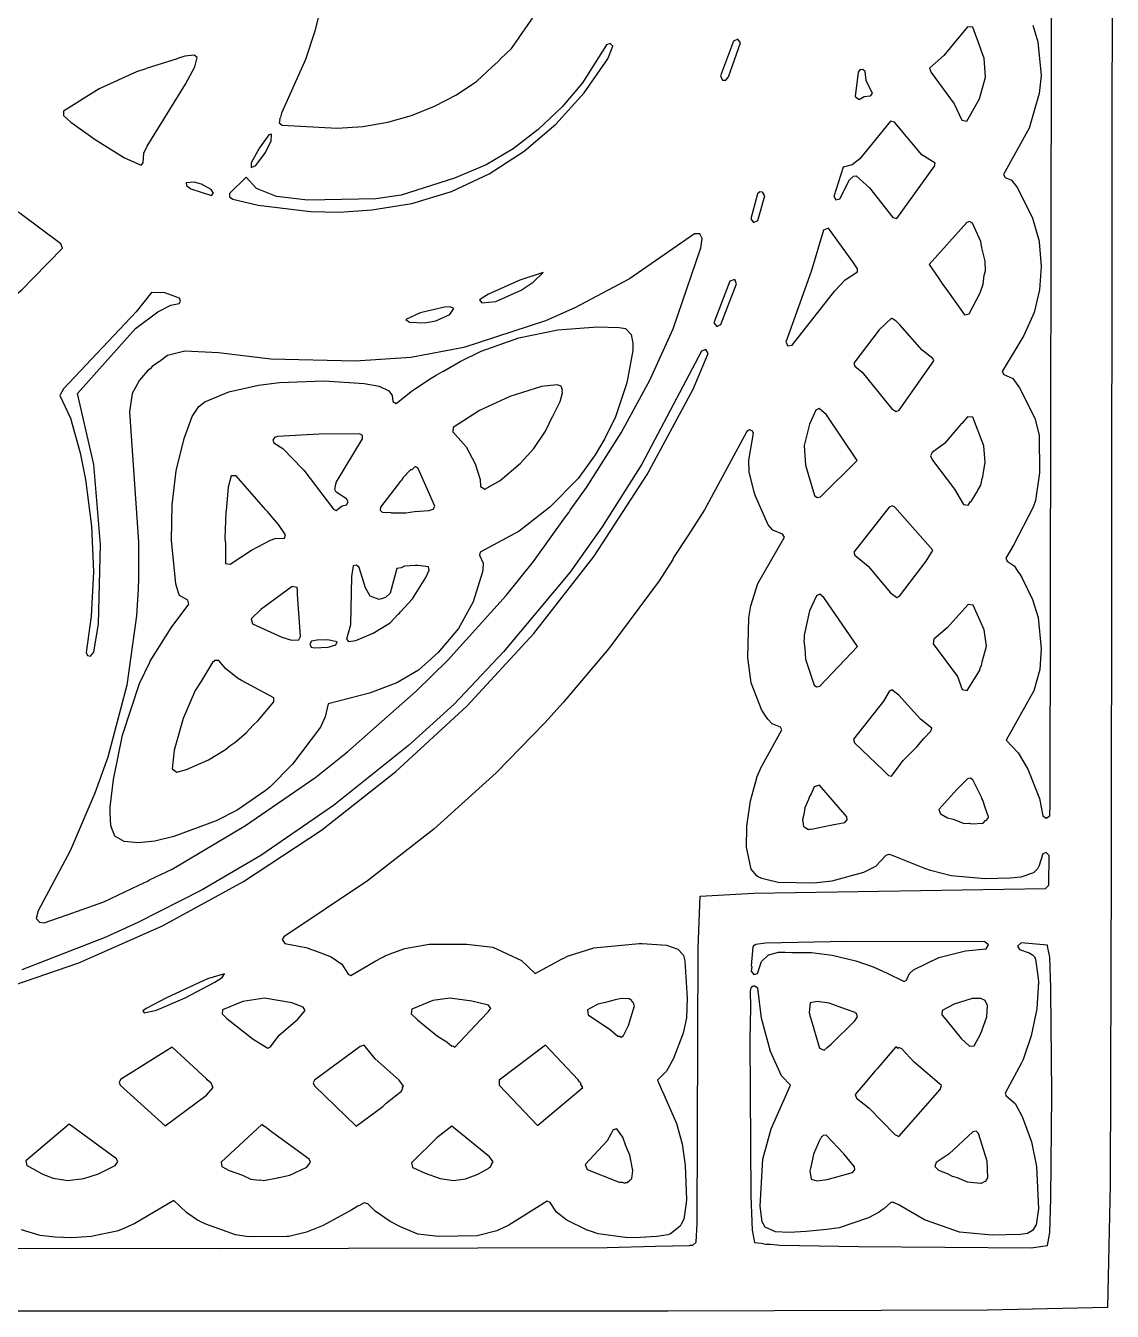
# Model space of a CAD drawing. Header units: millimetres. Extents: x 0 to 300, y 0 to 300.
# Drawn here: x 184.4 to 299.7, y 0 to 136.5 of the extents above; entities that cross this region are included whole.
import ezdxf

# ---------------------------------------------------------------- set-up
doc = ezdxf.new("R2010")
doc.units = ezdxf.units.MM
doc.layers.add('CUT', color=7, linetype='CONTINUOUS')

msp = doc.modelspace()

# ---------------------------------------------------------------- linework, layer by layer
at = {"layer": 'CUT'}
for points in [[(299.6999, 149.7), (299.5798, 47.2386), (299.4598, 13.4155), (299.1841, 0.4014), (286.4388, 0.1201), (252.5525, 0), (86.7342, 0), (8.9304, 0.2223), (4.9009, 0.3112), (4.1405, 0.328), (3.8367, 0.3347), (0.8013, 0.4017), (0.6602, 0.577), (0.3902, 47.3575), (0.3001, 149.7596)], [(291.2757, 136.5262), (291.8063, 134.7421), (292.1361, 131.1748), (292.1361, 131.1721), (292.1361, 131.171), (292.1361, 131.1703), (292.1361, 131.1698), (291.9487, 129.2627), (290.8673, 125.5986), (288.1523, 120.6704), (288.3285, 120.3577), (289.0081, 120.0512), (289.658, 119.2515), (291.2472, 116.0244), (291.9378, 113.5917), (291.9409, 113.5795), (291.9446, 113.5651), (291.9546, 113.5262), (291.9563, 113.5199), (292.1665, 110.9088), (291.9805, 108.4116), (291.3966, 106.0324), (290.3053, 103.5816), (288.0183, 99.7459), (288.2038, 99.4259), (289.1336, 99.0079), (289.8629, 98.0249), (291.4626, 94.793), (291.9529, 92.9881), (291.9858, 88.9941), (291.5435, 86.0634), (291.3204, 85.3621), (289.2113, 81.3132), (288.3945, 79.9261), (288.5286, 79.6195), (289.2701, 79.1172), (289.6774, 78.526), (289.8499, 78.2755), (289.8837, 78.2264), (290.1523, 77.8364), (291.2467, 75.5691), (291.8355, 73.644), (292.1666, 70.3068), (292.0103, 68.1345), (291.3759, 65.8697), (288.4199, 60.6369), (289.7137, 59.2923), (290.7276, 57.5489), (291.9739, 54.4245), (292.3201, 52.5973), (292.6921, 52.3296), (293.0612, 52.6015), (293.098, 53.8458), (293.1763, 95.6942), (293.218, 111.6744), (293.2127, 115.1047), (293.2781, 150.0297)], [(216.0809, 140.079), (215.0602, 135.8759), (214.066, 132.8908), (211.5317, 127.1818), (211.4245, 126.768), (211.3221, 126.5578), (211.3557, 126.5027), (211.2634, 126.1465), (211.587, 125.9019), (217.4436, 125.601), (220.1536, 125.7774), (222.8128, 126.2307), (225.3321, 126.9337), (227.7749, 127.9142), (230.0963, 129.1322), (232.2658, 130.5858), (233.8772, 132.1024), (234.5041, 132.6427), (234.7574, 132.9309), (235.9295, 134.034), (236.6759, 135.1136), (236.7029, 135.1443), (236.82, 135.3219), (238.5803, 137.8679)], [(180.8083, 33.8497), (190.005, 36.9967), (198.9015, 40.9222), (207.4984, 45.6266), (215.7665, 51.0803), (223.6752, 57.2831), (231.1948, 64.2351), (238.3048, 71.9426), (244.7167, 80.1502), (250.351, 88.8386), (255.2052, 97.885), (256.8098, 101.6664), (256.5501, 102.0792), (256.091, 101.9148), (249.7636, 89.9343), (245.5503, 83.2531), (242.1449, 78.4332), (235.0892, 69.9966), (229.8584, 64.4354), (225.0171, 60.0451), (217.0481, 53.7001), (209.3178, 48.377), (203.0952, 44.7401), (196.2858, 41.2605), (192.8858, 39.7256), (183.9745, 36.2335)], [(86.1655, 6.6919), (204.9216, 6.6619), (246.0942, 6.782), (251.2369, 6.9205), (254.8289, 6.9887), (254.8628, 7.0182), (255.2006, 7.0273), (255.5311, 7.3468), (255.6431, 9.3158), (255.733, 38.5693), (255.9684, 44.0787), (261.6686, 44.387), (292.6274, 44.8936), (292.9544, 45.2332), (293.0007, 48.3933), (292.6959, 48.7046), (292.316, 48.5693), (291.8943, 47.2165), (291.8807, 47.1914), (291.8644, 47.1613), (291.8437, 47.1228), (291.7549, 46.9582), (291.3856, 46.5611), (291.3635, 46.5489), (291.361, 46.5476), (291.3563, 46.545), (291.3457, 46.5391), (289.9769, 46.077), (288.8712, 45.9785), (286.1777, 45.8891), (282.602, 46.2249), (280.4074, 46.7766), (279.7987, 47.013), (276.1068, 48.4861), (276.0759, 48.4588), (275.9711, 48.4995), (275.6621, 48.3842), (274.5743, 47.2134), (273.3107, 46.5654), (269.9524, 45.6552), (268.0383, 45.4404), (264.2521, 45.5279), (262.9343, 45.8177), (262.5198, 45.9295), (262.1156, 46.1224), (261.9869, 46.2163), (261.3596, 46.9292), (260.895, 49.2562), (260.9259, 51.4124), (260.926, 51.418), (260.9264, 51.4337), (260.9267, 51.4452), (260.9282, 51.509), (261.2925, 54.1968), (261.9689, 56.6088), (261.9925, 56.6803), (262.5195, 57.8856), (262.5347, 57.9187), (264.6301, 61.7133), (264.477, 62.0159), (263.5948, 62.3742), (263.1497, 62.8447), (262.8169, 63.3079), (262.4818, 63.8725), (261.3823, 66.7259), (261.0163, 69.3634), (261.1354, 73.6017), (261.3265, 74.8888), (262.0928, 77.2648), (264.9046, 82.1601), (264.7069, 82.5057), (263.6789, 82.9069), (263.1839, 83.4935), (261.8286, 86.5185), (261.6832, 86.9592), (261.1697, 89.1212), (261.1355, 90.3468), (261.6276, 93.203), (261.4971, 93.4668), (261.1817, 93.5602), (260.9073, 93.3788), (256.416, 85.0855), (254.6567, 82.3263), (254.6521, 82.3228), (253.1215, 80.0118), (253.0564, 79.8164), (251.6053, 77.5406), (246.2847, 70.3578), (241.4313, 64.6209), (239.4776, 62.4699), (234.3199, 57.163), (227.7049, 51.1808), (220.6708, 45.6809), (211.7912, 39.733), (211.6133, 39.4482), (211.8862, 39.032), (214.1181, 38.611), (214.4577, 38.4972), (214.4888, 38.4867), (214.6988, 38.4163), (215.1266, 38.273), (216.7944, 37.6198), (217.9185, 36.8461), (218.6122, 35.7965), (218.903, 35.6505), (221.4669, 37.1549), (222.2189, 37.5453), (222.3397, 37.608), (222.5452, 37.7146), (222.6154, 37.7511), (223.3517, 38.0654), (224.6066, 38.5024), (227.1851, 38.955), (231.215, 38.985), (233.9478, 38.6524), (236.9837, 37.2497), (238.4588, 35.856), (241.3198, 37.4109), (241.5513, 37.5247), (241.7946, 37.6444), (241.8459, 37.6696), (241.8915, 37.6921), (244.69, 38.593), (249.472, 39.0335), (249.8041, 39.0311), (252.3827, 38.865), (253.5913, 38.4517), (254.1498, 37.8523), (254.1947, 37.7567), (254.3511, 37.2011), (254.5915, 33.234), (254.4976, 31.1398), (254.1594, 29.5209), (253.137, 26.8445), (252.3757, 25.4994), (251.4404, 24.527), (251.8687, 23.5428), (251.8788, 23.486), (252.1013, 23.0083), (253.4438, 19.9234), (254.0489, 17.7702), (254.3813, 15.4678), (254.5017, 11.8583), (254.4775, 11.5098), (254.2404, 9.774), (253.9971, 9.3057), (253.9222, 9.1831), (253.8814, 9.1162), (253.8778, 9.1103), (253.832, 9.0352), (252.8038, 8.2072), (252.7258, 8.1858), (252.7014, 8.1791), (252.6914, 8.1763), (252.5136, 8.1276), (251.3661, 7.9237), (249.5798, 7.8386), (248.2676, 7.8042), (245.1514, 8.2079), (244.1994, 8.5265), (244.0735, 8.5754), (244.0212, 8.5958), (243.9998, 8.6041), (243.9865, 8.6093), (241.8259, 9.6898), (240.7275, 10.5073), (240.0394, 11.543), (239.7267, 11.6754), (235.6534, 9.1434), (234.3865, 8.5269), (232.2922, 8.0152), (228.2059, 7.9375), (225.9863, 8.1733), (224.1619, 8.9806), (223.0579, 9.5392), (221.4743, 10.6136), (220.6975, 11.3907), (220.3095, 11.4946), (219.7527, 11.1876), (219.6436, 11.1602), (219.0025, 10.774), (215.9553, 9.0938), (214.1684, 8.3832), (212.3124, 7.9529), (212.0883, 7.9439), (208.7068, 7.8932), (207.8269, 7.9263), (206.6516, 8.1153), (203.4992, 9.2524), (202.9708, 9.5112), (202.9026, 9.5446), (202.8587, 9.5661), (202.6211, 9.6825), (201.5732, 10.3838), (201.4424, 10.4773), (200.1161, 11.7471), (195.947, 9.3053), (194.5356, 8.6979), (194.0532, 8.5113), (191.3127, 7.9237), (189.2798, 7.7933), (187.5089, 7.8595), (185.8999, 8.0444), (183.9183, 8.6616)]]:
    msp.add_lwpolyline(points, dxfattribs=at)
for points in [[(280.4776, 131.5078), (282.9252, 128.166), (283.7416, 126.4335), (284.2607, 126.3383), (285.6002, 128.689), (286.2269, 130.9861), (286.1027, 133.0184), (285.8016, 133.8374), (285.7907, 133.9151), (285.7181, 134.0643), (284.8944, 136.3046), (284.3379, 136.3341), (281.8356, 133.3093), (280.3063, 131.9491)], [(246.0252, 134.4281), (243.4606, 130.4084), (241.3305, 127.8456), (238.776, 125.4581), (236.1115, 123.403), (233.2466, 121.702), (229.8852, 120.2755), (224.2243, 118.4676), (221.5556, 118.0976), (214.3196, 117.9474), (210.9939, 118.3382), (208.886, 119.1848), (207.789, 120.3788), (206.004, 118.6494), (205.9997, 118.2875), (206.3501, 118.0357), (209.047, 117.4024), (214.618, 116.747), (217.6474, 116.6862), (221.1235, 116.928), (225.3454, 117.5775), (229.5708, 118.8748), (233.5653, 120.7272), (237.289, 123.1441), (240.6514, 126.0051), (243.668, 129.3239), (246.1561, 132.9395), (246.6959, 134.3056), (246.3967, 134.5647)], [(259.51, 134.8056), (258.1328, 131.1333), (258.3274, 130.6784), (258.6951, 130.6833), (258.9539, 131.0419), (260.2546, 134.6449), (259.9474, 135.0267)], [(197.1625, 131.9245), (197.1268, 131.8763), (196.1554, 131.5614), (192.1608, 129.7585), (188.3921, 127.3737), (188.4058, 126.9369), (189.1646, 126.226), (191.7358, 124.3693), (194.8595, 122.4471), (196.6309, 121.657), (196.8636, 121.8999), (196.917, 122.9238), (197.2884, 123.6769), (201.3506, 130.2395), (202.3358, 132.0968), (202.5731, 133.0985), (202.249, 133.3278), (201.2737, 133.2206), (200.4972, 132.9689), (200.4513, 132.9613)], [(273.4712, 131.6043), (273.2298, 131.8279), (272.9033, 131.7868), (272.7318, 131.5474), (272.4003, 128.9463), (272.8344, 128.6413), (273.3663, 128.948), (274.0341, 129.0203), (274.2464, 129.2714), (273.5733, 130.6587)], [(271.1368, 121.4309), (270.1352, 118.3435), (270.3765, 117.9885), (270.7977, 118.071), (271.8044, 120.1165), (272.2322, 120.5035), (272.5251, 120.5131), (273.9192, 119.2349), (276.4014, 116.1113), (276.8276, 116.0018), (280.8381, 121.5528), (280.8955, 121.8868), (279.4785, 122.7469), (276.5941, 126.2255), (276.1772, 126.3182), (272.9002, 122.3332), (272.094, 121.6922)], [(208.3135, 121.3985), (208.7937, 121.6386), (209.8141, 123.0191), (210.4443, 124.2496), (210.4743, 124.9399), (210.1742, 124.8799), (209.1838, 123.4993), (208.3135, 121.9087)], [(183.7795, 116.5254), (179.6807, 120.1481), (179.1382, 119.9302), (176.8326, 117.5323), (175.5822, 116.5307), (175.471, 116.0715), (175.5966, 115.8978), (175.5921, 115.8531), (175.8309, 115.574), (176.3552, 114.8491), (181.2372, 108.9347), (182.2045, 107.6126), (182.4211, 107.5004), (182.4966, 107.409), (182.5706, 107.423), (182.7032, 107.3543), (183.9945, 108.4517), (185.1563, 109.6603), (188.2916, 112.8463), (188.1137, 113.3034)], [(201.8909, 119.1476), (204.0818, 118.4273), (204.3219, 118.6974), (204.0518, 119.0575), (203.0313, 119.6278), (202.251, 119.8679), (201.4107, 119.7778), (201.4407, 119.5077)], [(262.0683, 115.8004), (262.8084, 118.4046), (262.5918, 118.8085), (262.2983, 118.8269), (262.0602, 118.6005), (261.3229, 115.9523), (261.6345, 115.5768)], [(265.7122, 102.5647), (270.255, 108.3061), (271.3484, 109.4889), (272.6488, 110.3366), (272.6502, 110.6364), (272.1579, 111.4033), (271.141, 112.8085), (271.1401, 112.8099), (271.1391, 112.8111), (269.5802, 114.9655), (269.0678, 114.7524), (267.7251, 110.3743), (265.0448, 102.8656), (265.2559, 102.4896)], [(282.3846, 108.0871), (284.0133, 105.7738), (284.5032, 105.8799), (285.6901, 108.1006), (285.9964, 109.0218), (286.1191, 109.9724), (286.2552, 110.439), (286.2234, 111.4855), (285.9074, 112.7438), (285.8525, 112.8854), (285.7341, 113.5587), (284.8593, 115.4982), (284.5538, 115.6887), (284.2478, 115.5751), (280.2608, 111.1037), (281.2218, 109.7387), (281.5976, 109.1198)], [(235.3679, 75.9684), (238.2839, 79.6056), (241.6637, 84.3159), (242.0485, 84.8349), (242.1815, 85.0374), (243.9108, 87.4474), (247.5652, 93.2578), (250.6187, 98.8253), (253.1109, 104.29), (256.0343, 112.8806), (256.1791, 113.8657), (255.9397, 114.3522), (255.3684, 114.3616), (248.464, 109.608), (242.6752, 106.5022), (239.5553, 105.1219), (230.8954, 102.3156), (225.2576, 101.2314), (219.3293, 100.8406), (210.408, 101.0507), (204.833, 101.7426), (201.2805, 101.9185), (199.4184, 101.4543), (198.534, 100.7743), (198.5049, 100.7974), (197.7883, 100.2826), (197.5816, 100.0421), (197.3138, 99.8361), (196.465, 98.8347), (195.6843, 97.4164), (195.3792, 95.4755), (196.3377, 81.6489), (196.3672, 77.7886), (196.3148, 76.6857), (196.1562, 73.83), (195.1058, 66.4771), (193.0904, 58.801), (191.7308, 54.9922), (189.0879, 48.8655), (185.7178, 42.5149), (185.4886, 41.71), (185.8474, 41.292), (186.3353, 41.2475), (189.5033, 42.3472), (189.6543, 42.3906), (189.8638, 42.4723), (192.6669, 43.4454), (196.3845, 45.2354), (197.3055, 45.661), (197.52, 45.7822), (199.9216, 46.9385), (207.7134, 51.5528), (215.1718, 56.7041), (218.5286, 59.3708), (225.8112, 65.8136), (229.1776, 69.1202)], [(232.8033, 107.0527), (234.2739, 107.2028), (236.975, 108.3732), (238.2355, 109.2436), (239.2859, 110.264), (236.8249, 109.4537), (233.4936, 107.9531), (232.5332, 107.3528)], [(259.626, 109.5326), (259.1116, 109.3546), (257.4055, 104.938), (257.7205, 104.5278), (258.1519, 104.7568), (259.8295, 109.0575)], [(198.4029, 106.0985), (199.7867, 106.7907), (200.6514, 106.9785), (200.8056, 107.2369), (200.7046, 107.5575), (199.1519, 108.1119), (197.7201, 108.1446), (196.1003, 106.0977), (188.3857, 97.907), (187.9996, 97.2059), (189.1283, 94.8023), (190.1518, 91.1271), (190.7251, 88.2856), (191.3536, 83.3476), (191.5656, 78.4913), (191.3264, 73.7971), (190.7953, 69.9282), (190.9243, 69.623), (191.2418, 69.5276), (191.6021, 69.9735), (192.1094, 72.9651), (192.3171, 81.3938), (191.6018, 89.8958), (189.8943, 97.4138), (196.0407, 104.3203)], [(226.2307, 105.9723), (224.7301, 105.282), (225.1202, 104.9819), (226.7109, 104.9219), (227.9114, 105.1319), (229.382, 105.8222), (229.8021, 106.4525), (229.442, 106.6325), (228.8117, 106.5725)], [(272.2845, 100.652), (272.3818, 100.3071), (273.1531, 99.6814), (276.315, 95.8021), (276.7714, 95.5099), (277.0739, 95.6596), (280.7723, 100.8745), (280.6519, 101.152), (279.5248, 102.0222), (277.1538, 104.7228), (276.9617, 104.8738), (276.7781, 105.0951), (276.3435, 105.3652), (276.3407, 105.3623), (276.2711, 105.417), (274.9721, 104.1762)], [(220.2973, 98.4989), (221.8813, 98.1887), (222.934, 97.7108), (223.2791, 97.2113), (223.3304, 96.5559), (223.7144, 96.3685), (225.4348, 97.7505), (227.4026, 99.0487), (227.948, 99.3617), (228.6911, 99.7882), (228.7113, 99.7998), (230.4763, 100.8127), (232.7149, 101.9123), (236.7137, 103.3149), (240.8501, 104.1939), (245.0562, 104.5003), (247.3479, 104.4359), (248.0332, 104.3074), (248.0685, 104.2851), (248.6308, 103.6859), (248.8293, 102.758), (248.8293, 102.0022), (248.1952, 98.5483), (246.9795, 94.9602), (245.8416, 92.6428), (244.8224, 90.8955), (243.0267, 88.4114), (240.0151, 85.3385), (236.7487, 82.8007), (232.5986, 80.5801), (232.5376, 80.2489), (232.9221, 79.4026), (232.8972, 78.738), (232.8522, 78.4887), (231.8602, 75.3188), (230.2986, 72.4709), (228.1705, 69.9207), (226.0687, 68.0672), (223.756, 66.7011), (220.8688, 65.6185), (216.4645, 64.4813), (216.1641, 63.1059), (215.6563, 62.0011), (212.7088, 58.0618), (210.2757, 55.631), (209.9209, 55.3492), (209.8363, 55.282), (209.8133, 55.2636), (209.7963, 55.2501), (206.813, 53.189), (204.6046, 52.0538), (200.1004, 50.394), (198.0795, 49.9185), (196.3094, 49.7321), (194.8398, 49.8588), (193.8293, 50.4413), (193.4011, 51.5269), (193.3275, 52.9461), (193.3378, 53.5107), (193.6844, 56.4519), (194.6387, 61.1396), (196.469, 66.6308), (197.5652, 68.9161), (197.599, 68.9792), (197.6041, 68.9887), (197.6057, 68.9916), (197.6061, 68.9924), (199.8217, 72.5591), (201.6794, 75.0691), (201.5803, 75.4983), (200.7151, 75.9935), (200.6014, 76.2715), (200.3013, 77.2021), (199.8509, 81.8591), (199.9119, 85.5894), (200.366, 89.213), (201.1842, 92.6604), (202.0451, 94.9825), (202.7716, 96.0419), (203.3895, 96.5273), (205.9297, 97.5856), (209.0774, 98.3137), (211.3072, 98.5889), (216.0488, 98.7689)], [(240.7942, 98.3451), (239.1113, 98.1475), (235.7474, 97.109), (232.5362, 95.6099), (229.7474, 93.8012), (229.7053, 93.3632), (231.1389, 91.7546), (232.0891, 89.9527), (232.619, 88.303), (232.6334, 87.549), (233.1131, 87.2675), (234.7301, 88.2013), (236.9052, 90.0236), (238.2975, 91.5908), (239.5323, 93.4261), (240.2998, 94.9755), (240.3512, 95.0668), (240.3827, 95.1429), (241.0899, 96.5706), (241.3612, 97.4748), (241.329, 97.6263), (241.364, 97.7737), (241.232, 98.0841), (241.2319, 98.0841), (241.2066, 98.2033)], [(268.2468, 95.6557), (267.5514, 94.153), (267.015, 91.9109), (267.1359, 89.8242), (268.1085, 86.5853), (268.3655, 86.368), (268.7257, 86.4567), (272.6185, 90.3203), (269.3554, 95.169), (268.5997, 95.8404)], [(284.8847, 94.9191), (284.3331, 94.9552), (283.7149, 94.24), (283.668, 94.2037), (283.3067, 93.7678), (281.8836, 92.1216), (280.5988, 91.171), (280.3938, 90.7941), (280.6301, 90.343), (282.9553, 87.2595), (283.8973, 85.6434), (284.41, 85.5512), (284.658, 85.9434), (284.7063, 85.9435), (285.3878, 87.0651), (285.4197, 87.1483), (285.7582, 87.6836), (285.8952, 88.3889), (285.9604, 88.5592), (286.027, 89.0678), (286.2236, 90.0798), (286.0716, 91.8497)], [(218.4406, 86.235), (217.3416, 86.9535), (217.1954, 87.2471), (217.2983, 87.789), (217.321, 87.9085), (217.3421, 88.0193), (217.3494, 88.0581), (220.1332, 92.608), (220.1214, 92.9465), (219.8105, 93.1531), (215.5205, 93.0975), (211.1154, 92.8603), (210.7738, 92.7576), (210.6223, 92.4605), (210.7286, 92.1816), (211.6743, 91.5938), (213.7707, 89.4107), (213.8884, 89.2839), (217.0409, 85.1535), (217.3437, 85.0138), (217.952, 85.4993), (218.4272, 85.6017), (218.5966, 85.9343)], [(224.1525, 88.114), (222.0273, 85.3623), (222.01, 85.0311), (222.2185, 84.8198), (223.1344, 84.7749), (223.2024, 84.7532), (224.7255, 84.752), (225.6396, 84.9048), (227.1987, 85.0186), (227.6323, 85.1405), (227.8012, 85.463), (226.0471, 89.4726), (225.6968, 89.6779), (225.3443, 89.3209), (225.2203, 89.3286), (224.4343, 88.5103), (224.25, 88.2128)], [(208.3369, 80.7983), (210.3506, 81.8503), (210.8721, 82.0205), (211.8428, 82.0631), (211.944, 82.4169), (211.2264, 83.4995), (210.3556, 84.4974), (210.0285, 84.9024), (209.8224, 85.1085), (206.7078, 88.6778), (206.1861, 88.6917), (205.8786, 87.472), (205.6412, 85.0182), (205.6122, 84.834), (205.522, 82.074), (205.5959, 81.4646), (205.5854, 79.3929), (206.0765, 79.2977)], [(273.7955, 79.0822), (276.1612, 76.2663), (276.8214, 75.7719), (277.124, 75.9217), (279.9619, 79.624), (280.504, 80.5271), (280.5197, 80.547), (280.5175, 80.5497), (280.6678, 80.8), (276.6293, 85.3703), (276.331, 85.501), (276.0378, 85.3593), (272.2781, 80.5912), (272.3642, 80.2632)], [(225.8334, 79.1706), (225.7561, 79.159), (224.5801, 79.0932), (224.2324, 78.9304), (223.7711, 78.8612), (223.0474, 76.2103), (222.5719, 75.7596), (221.8778, 75.571), (220.9549, 75.9023), (220.4577, 76.8032), (219.7844, 78.96), (219.4937, 79.2145), (219.1433, 79.1243), (218.9679, 78.0057), (218.8475, 72.8657), (218.4201, 71.3524), (218.6338, 71.1039), (219.4205, 71.2025), (221.2515, 71.9796), (223.057, 73.0789), (223.9183, 73.9963), (224.0352, 74.0917), (224.1624, 74.2563), (225.4391, 75.6161), (226.83, 77.8983), (227.1987, 78.6696), (227.1121, 79.0285), (226.5738, 79.0883), (225.9855, 79.1719), (225.8769, 79.1658)], [(213.3522, 71.2692), (213.5283, 71.6247), (213.2388, 76.1087), (213.2273, 76.6874), (213.2011, 76.6923), (213.1921, 76.8316), (212.6536, 76.9269), (209.3368, 74.4994), (208.2949, 73.4909), (208.4493, 72.9658), (211.5535, 71.5417), (212.5763, 71.2416)], [(272.6556, 70.5691), (269.0791, 75.7734), (268.6512, 76.1203), (268.2963, 75.9356), (267.5497, 74.341), (266.9856, 71.7805), (267.0084, 71.3962), (266.9598, 71.1611), (267.0705, 70.3537), (267.1375, 69.2284), (268.0717, 66.4657), (268.3195, 66.2892), (268.6501, 66.3679)], [(283.2777, 67.3736), (283.7671, 66.0122), (284.2983, 65.8947), (285.6208, 67.99), (285.722, 68.3552), (285.8101, 68.5108), (285.8819, 68.9326), (286.3429, 70.5974), (286.1084, 72.3429), (284.9391, 74.9645), (284.3872, 75.0238), (282.1843, 72.5547), (280.7662, 71.3499), (280.6847, 70.8592)], [(214.676, 70.498), (215.0062, 70.438), (216.4768, 70.498), (217.2871, 70.7381), (217.4371, 71.0682), (216.4167, 71.2783), (215.3063, 71.2483), (214.706, 71.1283), (214.526, 70.7981)], [(204.4131, 69.0872), (204.3106, 68.9276), (204.2433, 68.9235), (202.9642, 66.8314), (202.3567, 65.8857), (201.1038, 62.9391), (200.1422, 59.5758), (199.9189, 57.5872), (200.4087, 57.234), (201.444, 57.4954), (203.7688, 58.526), (205.6015, 59.6482), (206.0364, 60.034), (206.588, 60.3878), (207.7828, 61.4109), (208.5139, 62.232), (209.0504, 62.708), (210.7247, 64.6882), (210.7217, 65.13), (207.2856, 66.9682), (206.8728, 67.2048), (205.5895, 68.2251), (204.8741, 69.0934)], [(276.0182, 65.7969), (275.4337, 64.7539), (272.2398, 60.7345), (272.3419, 60.356), (275.414, 57.3888), (275.4335, 57.3669), (275.4419, 57.3618), (275.9356, 56.885), (276.2572, 56.7992), (277.518, 58.4562), (278.1357, 59.1151), (278.9585, 59.9266), (279.7166, 60.8014), (280.4439, 61.5773), (280.5342, 61.8908), (279.3348, 62.8364), (277.0612, 65.4095), (276.3002, 65.959)], [(286.2473, 53.3847), (285.9752, 54.2575), (285.8684, 54.4388), (285.8214, 54.5696), (284.9161, 56.4033), (284.6342, 56.584), (284.3452, 56.5043), (283.1871, 55.399), (281.2897, 53.2788), (281.4654, 52.7938), (281.5451, 52.7612), (281.548, 52.7543), (282.2286, 52.3955), (282.8085, 52.2457), (283.9748, 51.7697), (284.511, 51.8059), (284.758, 51.7421), (286.0046, 51.8302), (286.2583, 52.0942), (286.3464, 52.129), (286.4405, 52.2837), (286.5538, 52.4016), (286.5396, 52.4469), (286.5678, 52.4931)], [(271.5797, 52.1699), (271.5113, 52.4947), (268.6181, 55.8515), (268.0748, 55.6768), (267.7337, 54.9187), (267.5698, 54.6578), (267.4662, 54.3243), (267.0618, 53.4257), (266.9715, 52.7311), (266.8069, 52.201), (266.9169, 51.4562), (267.0826, 51.4007), (267.443, 51.1556), (267.6804, 51.2004), (267.7647, 51.1721), (269.8046, 51.5997), (269.8095, 51.602), (271.3017, 51.8836)], [(263.4151, 7.1252), (264.4073, 7.0223), (272.7784, 6.872), (291.0738, 6.722), (292.8396, 6.9919), (293.0689, 8.3458), (293.1879, 12.0051), (293.278, 22.9609), (293.2773, 23.0513), (293.278, 23.141), (293.1878, 34.0035), (293.1739, 34.3401), (293.0664, 37.6056), (292.8681, 38.5689), (292.8229, 38.8193), (292.8164, 38.8199), (292.8068, 38.8669), (290.0161, 39.1265), (289.652, 38.7562), (289.8382, 38.4054), (290.8956, 38.049), (291.2482, 37.8259), (291.4056, 37.6482), (291.4376, 37.5927), (291.5037, 37.4785), (291.5316, 37.4302), (291.5539, 37.3915), (291.802, 35.5936), (291.8576, 34.9824), (291.6825, 32.1), (291.105, 29.2529), (290.2257, 26.7393), (290.0134, 26.3098), (288.3166, 23.1499), (288.4411, 22.8529), (289.3963, 22.0603), (290.1434, 20.6901), (291.1352, 17.9848), (291.6562, 15.3805), (291.8667, 10.8731), (291.6238, 9.1777), (291.2192, 8.5798), (290.7107, 8.2673), (289.961, 8.1378), (286.9605, 8.0737), (283.4674, 8.3811), (279.7837, 9.7091), (276.9707, 11.352), (276.5063, 11.5069), (276.3937, 11.5711), (276.3684, 11.5528), (276.2334, 11.5979), (275.4026, 10.8549), (275.3831, 10.8409), (275.3818, 10.8399), (275.3124, 10.7898), (274.9531, 10.5301), (273.8391, 9.9289), (270.7242, 8.8693), (269.3921, 8.6725), (267.21, 8.4653), (265.3926, 8.3734), (263.9694, 8.4421), (262.8476, 8.9154), (262.5487, 9.5068), (262.3364, 11.1444), (262.6104, 16.1305), (263.485, 19.3585), (265.5583, 23.9903), (264.6077, 24.9973), (263.4239, 27.5835), (262.4627, 31.1278), (262.0749, 34.2967), (261.9128, 34.4001), (261.9073, 34.4385), (261.8302, 34.4528), (261.6845, 34.5457), (261.6259, 34.4906), (261.5794, 34.4993), (261.3422, 34.318), (261.2844, 33.9638), (261.289, 32.2821), (261.2245, 28.8428), (261.3443, 12.2228), (261.4635, 8.6159), (261.7112, 7.3021), (262.4355, 7.2269), (262.9382, 7.1411)], [(263.2633, 37.8506), (264.2806, 38.1059), (264.9989, 38.1025), (265.6992, 38.0992), (267.007, 38.093), (267.7938, 38.0893), (269.9572, 37.8125), (272.4889, 37.2024), (274.3183, 36.5526), (275.0424, 36.2315), (275.2877, 36.1228), (275.3213, 36.1079), (275.7215, 35.9305), (277.5956, 35.0216), (277.8677, 35.1592), (278.1819, 35.8523), (278.5978, 36.2429), (281.307, 37.5561), (284.1388, 38.2598), (286.3181, 38.4624), (286.5679, 38.8938), (286.1887, 39.2174), (271.522, 39.2558), (262.9048, 39.0741), (261.8618, 38.9472), (261.6027, 38.7528), (261.597, 38.6832), (261.5675, 38.6774), (261.3768, 36.6841), (261.4285, 36.6016), (261.3876, 36.096), (261.6541, 35.7518), (262.0468, 35.8415), (262.4845, 37.1396), (263.2001, 37.8282)], [(203.6616, 35.2938), (199.3399, 33.283), (197.149, 32.1426), (196.8188, 31.9025), (196.9689, 31.6924), (198.2594, 31.9625), (201.2906, 33.283), (204.4419, 34.9337), (205.2222, 35.4439), (205.4923, 35.834)], [(208.5175, 28.8979), (210.0817, 27.9346), (210.3583, 28.0584), (211.2901, 29.3233), (213.2264, 30.9595), (214.0487, 31.9254), (213.8439, 32.2762), (212.6116, 32.7499), (209.7404, 33.2225), (207.4227, 32.866), (205.2741, 31.9899), (205.2279, 31.5848), (205.7259, 31.0955)], [(225.3546, 32.0518), (225.2959, 31.5707), (225.976, 30.9221), (228.0997, 29.2173), (229.0699, 28.5885), (229.6159, 28.131), (229.697, 28.1821), (229.932, 28.0299), (232.6533, 30.9523), (233.5126, 31.8165), (233.4928, 31.8539), (233.7586, 32.1393), (233.5013, 32.4882), (231.7448, 32.9335), (229.405, 33.2234), (227.6049, 32.981)], [(246.1615, 32.8502), (245.9173, 32.7906), (245.9098, 32.7862), (245.1106, 32.583), (244.014, 31.9886), (244.0903, 31.4709), (246.4441, 29.8707), (247.2118, 29.1876), (247.4019, 29.2195), (247.5619, 29.1107), (247.842, 29.2896), (248.3698, 30.3413), (248.9764, 32.4321), (248.86, 32.7929), (248.7392, 32.8619), (248.7013, 33.006), (248.4433, 33.1808), (247.5685, 33.1935), (246.9591, 33.0448), (246.9307, 33.0457)], [(267.6109, 31.4525), (267.6137, 31.3777), (267.6837, 31.1991), (268.6267, 27.9147), (269.1089, 27.7261), (269.4367, 27.9978), (269.4373, 27.9977), (269.4418, 28.0021), (269.8576, 28.3469), (272.3667, 30.8302), (272.6523, 31.2585), (272.5477, 31.6148), (272.4152, 31.6652), (272.3961, 31.723), (271.3721, 32.0617), (269.6493, 32.7167), (268.3717, 32.8932), (267.6222, 32.7299), (267.5303, 31.7332)], [(281.6185, 31.4639), (281.6332, 31.446), (281.6287, 31.4263), (282.0304, 30.9617), (283.6742, 28.9577), (284.542, 28.1413), (285.0366, 28.1741), (285.7573, 29.484), (286.3746, 31.2692), (286.4664, 32.4417), (286.1923, 32.979), (285.7354, 33.1978), (284.8351, 33.1921), (282.9311, 32.5855), (281.6479, 31.9209)], [(203.5802, 22.9348), (204.2909, 23.7431), (204.1917, 23.8706), (204.2033, 23.8921), (204.0728, 24.1969), (203.6478, 24.5698), (203.5525, 24.6921), (199.922, 28.03), (194.458, 24.5889), (194.3057, 24.2915), (194.4122, 24.0121), (199.1819, 19.6747)], [(215.0345, 23.9174), (219.4408, 19.6438), (222.2912, 21.7451), (222.6494, 22.0996), (224.2693, 23.3762), (224.4206, 23.6666), (224.3441, 23.7769), (224.4609, 23.8924), (224.0227, 24.5401), (221.4764, 26.7874), (220.3064, 28.2595), (219.8615, 28.1026), (215.032, 24.5452), (214.885, 24.2525)], [(243.018, 24.5735), (239.5641, 28.2609), (234.6464, 24.5277), (234.62, 23.9906), (238.7036, 19.727), (243.5035, 23.7569), (243.2767, 24.1383), (243.3179, 24.1828), (243.143, 24.3634)], [(272.5384, 22.6352), (273.8774, 21.5865), (276.6121, 18.7602), (277.0543, 18.5599), (281.4156, 23.5437), (281.5879, 23.9702), (278.6628, 26.4537), (277.3485, 27.8719), (277.0477, 27.9968), (276.9538, 27.9046), (276.7409, 28.0854), (274.7083, 25.6991), (274.5301, 25.524), (273.2583, 23.9967), (272.4152, 23.0069)], [(188.9857, 19.8544), (184.4026, 15.9546), (184.4993, 15.4698), (185.368, 14.9998), (185.4029, 14.9757), (185.4506, 14.9551), (186.2635, 14.5154), (187.3003, 14.1206), (188.1755, 13.9909), (188.201, 13.9849), (188.2118, 13.9856), (188.8152, 13.8962), (190.5376, 14.0953), (192.1008, 14.5944), (193.8829, 15.4853), (194.1438, 15.876), (194.0013, 16.1795)], [(209.7564, 19.5995), (209.7387, 19.5855), (209.4309, 19.8097), (205.1151, 15.8383), (205.1881, 15.376), (205.96, 14.9489), (207.3839, 14.4391), (208.2872, 14.0378), (209.1652, 13.9262), (209.2631, 13.9386), (209.6554, 13.8694), (211.1143, 14.1727), (211.2181, 14.1858), (211.2954, 14.2103), (212.4216, 14.4445), (214.2001, 15.3119), (214.6042, 15.8464), (214.4544, 16.1489), (210.456, 19.0627)], [(233.8434, 15.6162), (233.8304, 15.6313), (234.0024, 15.8644), (233.5957, 16.4114), (229.6106, 19.6485), (228.0299, 18.3986), (225.3339, 15.7569), (225.4394, 15.2777), (225.4806, 15.2585), (225.4813, 15.2559), (225.5253, 15.2376), (226.7825, 14.6508), (228.3724, 14.0949), (229.7718, 13.8963), (231.0727, 14.0624), (231.9043, 14.3783), (232.0355, 14.4042), (232.1798, 14.4829), (232.4527, 14.5865), (233.5156, 15.2048), (233.5234, 15.2153), (233.6699, 15.2952)], [(247.6556, 18.6246), (247.1328, 19.3794), (246.7172, 19.2632), (246.1071, 18.1094), (243.7667, 15.564), (243.9582, 15.0512), (247.3531, 13.7103), (247.7241, 13.689), (247.9475, 13.6051), (248.0635, 13.6695), (248.227, 13.6601), (248.5068, 13.9158), (248.5643, 13.9477), (248.5668, 13.9706), (248.6938, 14.0866), (248.8226, 14.9587), (248.4846, 16.5733), (248.0797, 17.5753), (247.7535, 18.483), (247.6664, 18.598)], [(286.4352, 15.9394), (285.5128, 18.8584), (285.2388, 19.1119), (284.907, 19.0436), (282.3721, 16.7093), (280.9996, 15.8029), (280.8666, 15.361), (281.2599, 14.9891), (282.1847, 14.6113), (282.694, 14.3524), (283.2299, 14.1843), (284.307, 13.7443), (285.7003, 13.6036), (285.7414, 13.6199), (285.8254, 13.6063), (286.2171, 13.8075), (286.2623, 13.8253), (286.2683, 13.8337), (286.3067, 13.8534), (286.3448, 13.9418), (286.5054, 14.1685)], [(268.0043, 16.6706), (267.7008, 15.289), (267.6734, 15.202), (267.6762, 15.1771), (267.615, 14.8986), (267.7275, 14.04), (268.3348, 13.8648), (269.4557, 13.9852), (272.1292, 14.7437), (272.3836, 15.0027), (272.3361, 15.3285), (271.2113, 16.7277), (269.328, 18.6866), (268.9983, 18.6455), (268.9205, 18.5481), (268.8537, 18.5246), (268.7387, 18.3206), (268.688, 18.2571), (268.6394, 18.1444), (268.5498, 17.9853), (268.4925, 17.8035)]]:
    msp.add_lwpolyline(points, close=True, dxfattribs=at)

doc.saveas('drawing.dxf')
